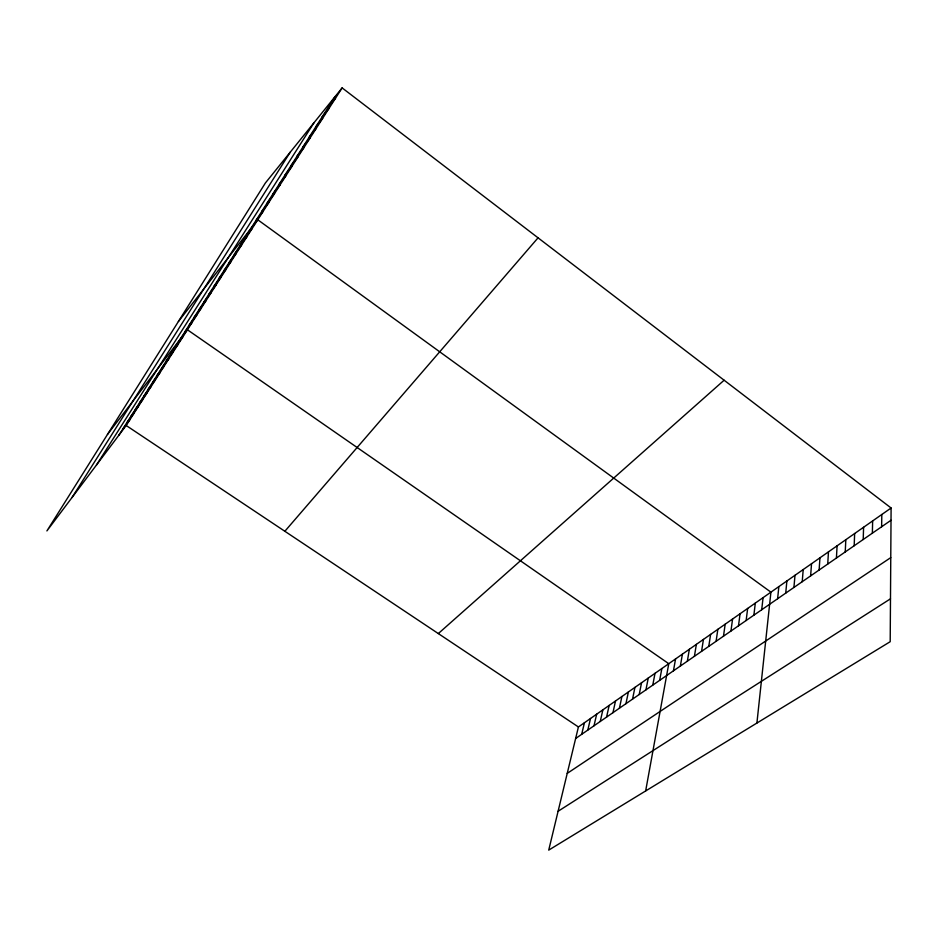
<?xml version="1.0" encoding="UTF-8"?>
<svg xmlns="http://www.w3.org/2000/svg" width="938" height="938" viewBox="0 0 938 938"><rect width="100%" height="100%" fill="white"/><g stroke="black" fill="none" stroke-linecap="round" stroke-linejoin="round"><path stroke-width="1.41" d="M891.1 507.997L890.197 641.698L548.73 850.109L578.418 726.962L891.1 507.997L342.124 87.891L265.407 182.957L46.9 530.92L126.184 425.5L342.124 87.891M881.626 526.757L881.814 514.505M872.363 533.171L872.645 520.93M863.206 539.502L863.593 527.262M854.178 545.752L854.647 533.523M845.244 551.931L845.818 539.713M836.426 558.028L837.083 545.822M827.726 564.055L828.465 551.861M819.12 570.011L819.953 557.829M810.62 575.897L811.534 563.715M802.225 581.701L803.209 569.542M793.923 587.446L795.002 575.299M785.727 593.121L786.876 580.985M777.625 598.725L778.845 586.602M756.907 723.046L770.919 592.159L257.774 219.773L178.408 321.5M761.703 609.747L763.075 597.658M753.882 615.152L755.313 603.087M746.144 620.51L747.656 608.445M738.499 625.798L740.07 613.757M730.948 631.028L732.578 618.998M723.479 636.199L725.18 624.192M716.093 641.311L717.851 629.316M708.788 646.364L710.605 634.393M701.565 651.359L703.441 639.411M694.413 656.307L696.359 644.371M687.355 661.196L689.348 649.284M680.367 666.027L682.407 654.138M673.449 670.811L675.559 658.933M645.649 790.957L668.771 663.694L187.412 329.766L107.471 434.458M659.649 680.367L661.853 668.524M652.754 685.139L655.017 673.32M645.942 689.852L648.252 678.057M639.2 694.519L641.557 682.747M632.54 699.127L634.944 687.378M625.939 703.688L628.39 691.963M619.42 708.213L621.906 696.5M612.96 712.681L615.504 700.991M606.569 717.089L609.161 705.435M600.25 721.463L602.876 709.832M594 725.789L596.674 714.17M587.809 730.081L590.518 718.485M581.689 734.313L584.433 722.741M72.05 497.48L290.264 152.144M96.462 465.025L313.925 122.831M118.809 435.302L335.183 96.485M131.097 416.062L138.484 406.271M126.958 422.557L134.333 412.755M122.855 428.971L130.241 419.169M143.819 396.153L151.206 386.386M139.528 402.871L146.914 393.092M135.283 409.507L142.67 399.717M156.998 375.517L164.385 365.785M152.554 382.47L159.941 372.726M148.157 389.352L155.544 379.597M170.657 354.13L178.032 344.434M166.049 361.341L173.436 351.633M161.488 368.47L168.875 358.75M184.68 332.158L192.056 322.52M175.312 346.826L182.699 337.141M198.938 309.833L206.301 300.254M194.131 317.372L201.494 307.758M189.37 324.806L196.746 315.191M208.74 294.485L216.08 284.941M203.816 302.212L211.167 292.644M218.788 278.75L226.117 269.265M213.735 286.665L221.075 277.156M229.095 262.617L236.399 253.178M223.912 270.73L231.229 261.268M239.671 246.061L246.952 236.693M234.348 254.386L241.641 244.994M245.053 237.619L252.322 228.286M261.643 211.636L268.878 202.42M256.039 220.418L263.285 211.156M267.33 202.749L274.529 193.568M278.914 184.61L286.078 175.512M273.087 193.732L280.274 184.598M284.824 175.347L291.976 166.296M296.9 156.447L303.994 147.501M290.815 165.967L297.944 156.963M303.056 146.797L310.138 137.909M309.306 137.018L316.352 128.178M322.062 117.039L329.062 108.316M315.637 127.099L322.66 118.317M328.581 106.838L335.546 98.185M284.859 531.271L538.049 237.83M438.316 633.572L724.113 380.218M575.627 738.511L891.018 520.262M567.22 773.393L890.76 557.629M558.098 811.276L890.479 598.819M126.184 425.5L578.418 726.962"/></g></svg>
